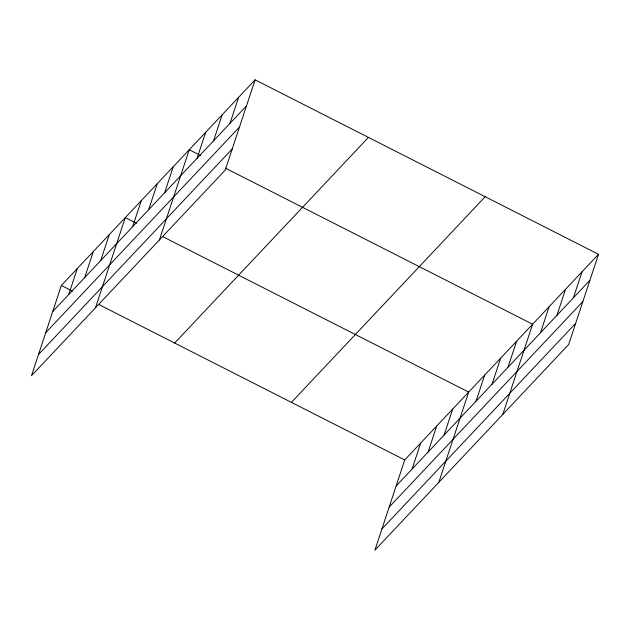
<?xml version="1.0" encoding="UTF-8"?>
<svg xmlns="http://www.w3.org/2000/svg" width="630" height="630" viewBox="0 0 630 630"><rect width="100%" height="100%" fill="white"/><g stroke="black" fill="none" stroke-linecap="round" stroke-linejoin="round"><path stroke-width="0.94" d="M255.103 79.829L61.338 285.477L31.5 375.7L225.264 170.053L255.103 79.829L598.5 254.299L568.662 344.523L374.897 550.171L404.736 459.947L598.5 254.299M68.709 294.557L77.325 268.506M84.696 277.594L93.311 251.543M100.682 260.623L109.297 234.581M95.445 307.834L125.283 217.61L136.442 223.28M132.654 226.69L141.27 200.647M148.641 209.727L157.256 183.677M164.627 192.756L173.242 166.714M159.39 239.967L189.228 149.743L200.387 155.421M197.08 158.311L205.695 132.268M213.554 140.837L222.169 114.786M230.021 123.354L238.636 97.303M412.107 469.035L420.722 442.984M428.093 452.064L436.7 426.022M444.079 435.102L452.687 409.051M438.834 482.312L468.673 392.088L163.052 236.801M476.044 401.168L484.659 375.118M492.03 384.198L500.645 358.155M508.016 367.235L516.631 341.184M502.779 414.445L532.618 324.222L225.28 168.068M540.477 332.79L549.092 306.739M556.944 315.307L565.559 289.264M573.418 297.825L582.033 271.782M52.723 311.519L246.495 105.871M45.722 332.703L239.487 127.047M38.501 354.525L232.273 148.869M174.66 343.051L368.424 137.403M291.414 402.373L485.179 196.725M396.12 485.998L589.885 280.35M389.112 507.174L582.884 301.526M381.898 528.995L575.663 323.348M61.338 285.477L72.497 291.147M99.115 304.668L404.736 459.947"/></g></svg>
